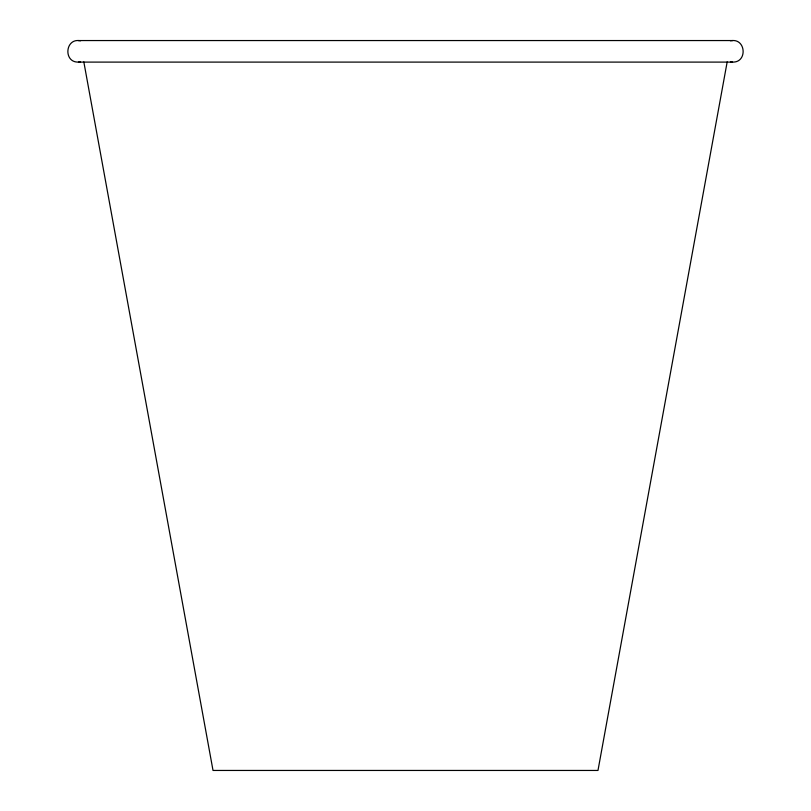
<?xml version="1.0" encoding="UTF-8"?>
<svg xmlns="http://www.w3.org/2000/svg" width="811" height="811" viewBox="0 0 811 811"><rect width="100%" height="100%" fill="white"/><g stroke="black" fill="none" stroke-linecap="round" stroke-linejoin="round"><path stroke-width="1.22" d="M727.173 61.91L597.981 770.45L213.019 770.45L83.827 61.91M730.437 40.783L732.465 40.55L78.535 40.55L80.563 40.783M78.758 40.55C65.154 39.415 63.785 61.758 77.592 62.102L733.408 62.102C747.215 61.758 745.846 39.415 732.242 40.55M78.485 62.102L80.512 62.041M730.488 62.041L732.515 62.102"/></g></svg>
